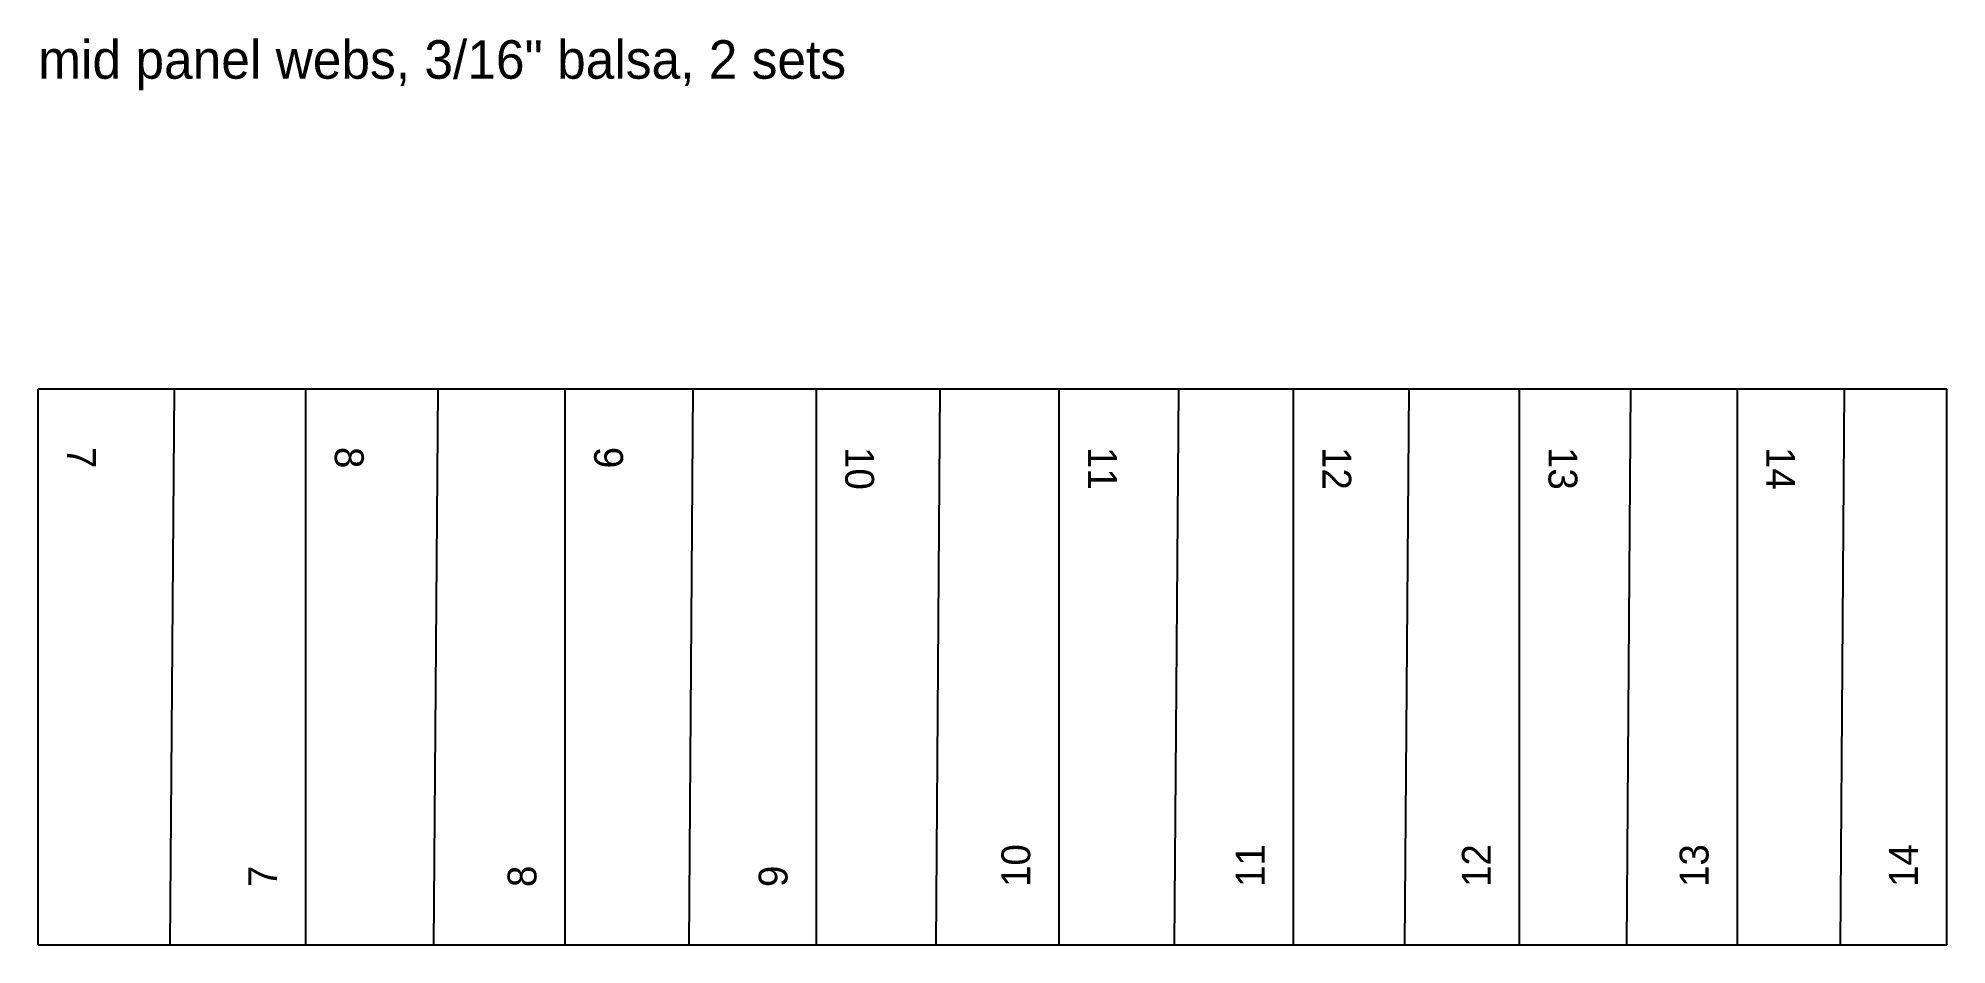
# Model space of a CAD drawing. Extents: x 0 to 9.92, y 0 to 4.71.
import ezdxf

# ---------------------------------------------------------------- set-up
doc = ezdxf.new("R2010")
doc.units = 0
doc.layers.get('0').update_dxf_attribs({"linetype": 'CONTINUOUS'})

msp = doc.modelspace()

# ---------------------------------------------------------------- linework, layer by layer
for p, q in [((0, 0), (0, 2.887)), ((9.917999, 2.887), (0, 2.887)), ((0.70643, 2.887), (0.684791, 0)), ((1.391221, 0), (1.391221, 2.887)), ((2.076013, 2.887), (2.054374, 0)), ((2.739165, 0), (2.739165, 2.887)), ((3.402318, 2.887), (3.380679, 0)), ((4.043831, 0), (4.043831, 2.887)), ((4.685345, 2.887), (4.663706, 0)), ((5.30522, 0), (5.30522, 2.887)), ((5.925095, 2.887), (5.903456, 0)), ((6.523331, 0), (6.523331, 2.887)), ((7.121567, 2.887), (7.099929, 0)), ((7.698165, 0), (7.698165, 2.887)), ((8.274762, 2.887), (8.253123, 0)), ((8.82972, 0), (8.82972, 2.887)), ((9.384679, 2.887), (9.363041, 0)), ((9.917999, 0), (9.917999, 2.887)), ((0, 0), (9.917999, 0))]:
    msp.add_line(p, q)

# ---------------------------------------------------------------- texts
msp.add_text('mid panel webs, 3/16" balsa, 2 sets', height=0.2).set_placement((0, 4.5))
for s, rotation, p in [('7', 270, (0.15, 2.587)), ('8', 270, (1.541221, 2.587)), ('9', 270, (2.889165, 2.587)), ('10', 270, (4.193831, 2.587)), ('11', 270, (5.45522, 2.587)), ('12', 270, (6.673331, 2.587)), ('13', 270, (7.848165, 2.587)), ('14', 270, (8.97972, 2.587)), ('10', 90, (5.15522, 0.3)), ('11', 90, (6.373331, 0.3)), ('12', 90, (7.548165, 0.3)), ('13', 90, (8.679721, 0.3)), ('14', 90, (9.768, 0.3)), ('7', 90, (1.241221, 0.3)), ('8', 90, (2.589165, 0.3)), ('9', 90, (3.893831, 0.3))]:
    msp.add_text(s, height=0.15, rotation=rotation).set_placement(p)

doc.saveas('drawing.dxf')
